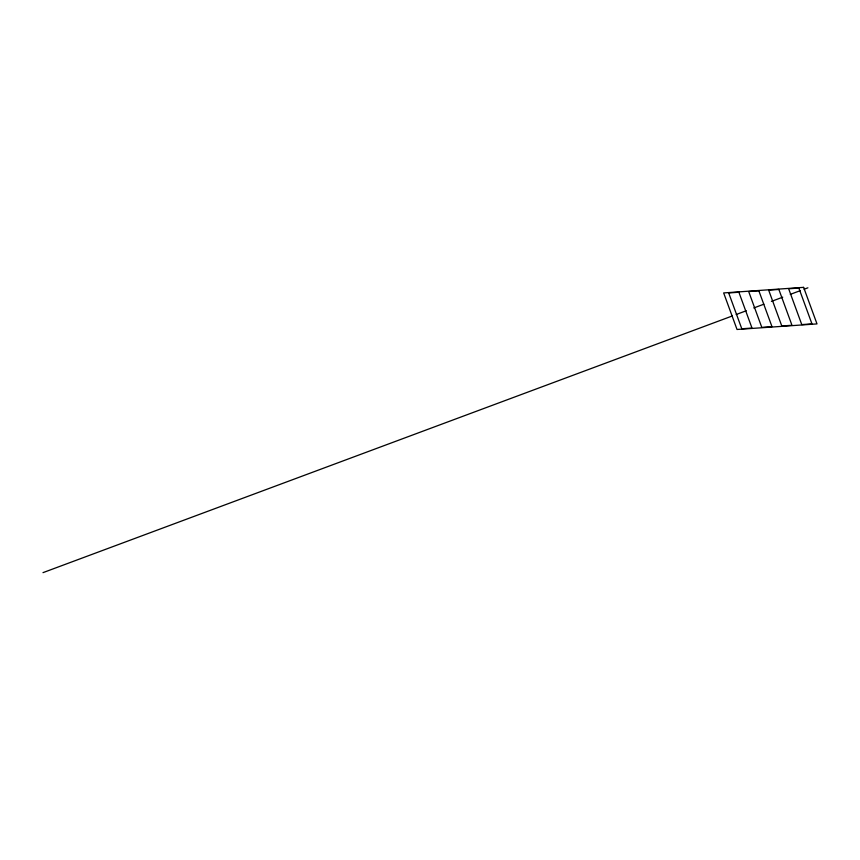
<?xml version="1.0" encoding="UTF-8"?>
<svg xmlns="http://www.w3.org/2000/svg" width="860" height="860" viewBox="0 0 860 860"><rect width="100%" height="100%" fill="white"/><g stroke="black" fill="none" stroke-linecap="round" stroke-linejoin="round"><path stroke-width="1.29" d="M43 572.642L732.419 315.921M736.192 314.513L746.254 310.761M753.801 307.955L763.863 304.204M771.409 301.398L782.74 297.184M790.286 294.367L800.348 290.626M804.121 289.218L807.895 287.81M803.627 287.358L723.658 292.927L737.031 329.477L817 323.908L803.627 287.358M738.89 292.239L728.689 292.948L741.793 328.767L751.995 328.058L738.89 292.239M758.875 290.852L748.684 291.562L761.788 327.38L771.99 326.671L758.875 290.852M778.87 289.454L768.668 290.164L781.783 325.983L791.974 325.273L778.87 289.454M798.865 288.068L788.663 288.777L801.767 324.596L811.969 323.887L798.865 288.068"/></g></svg>
